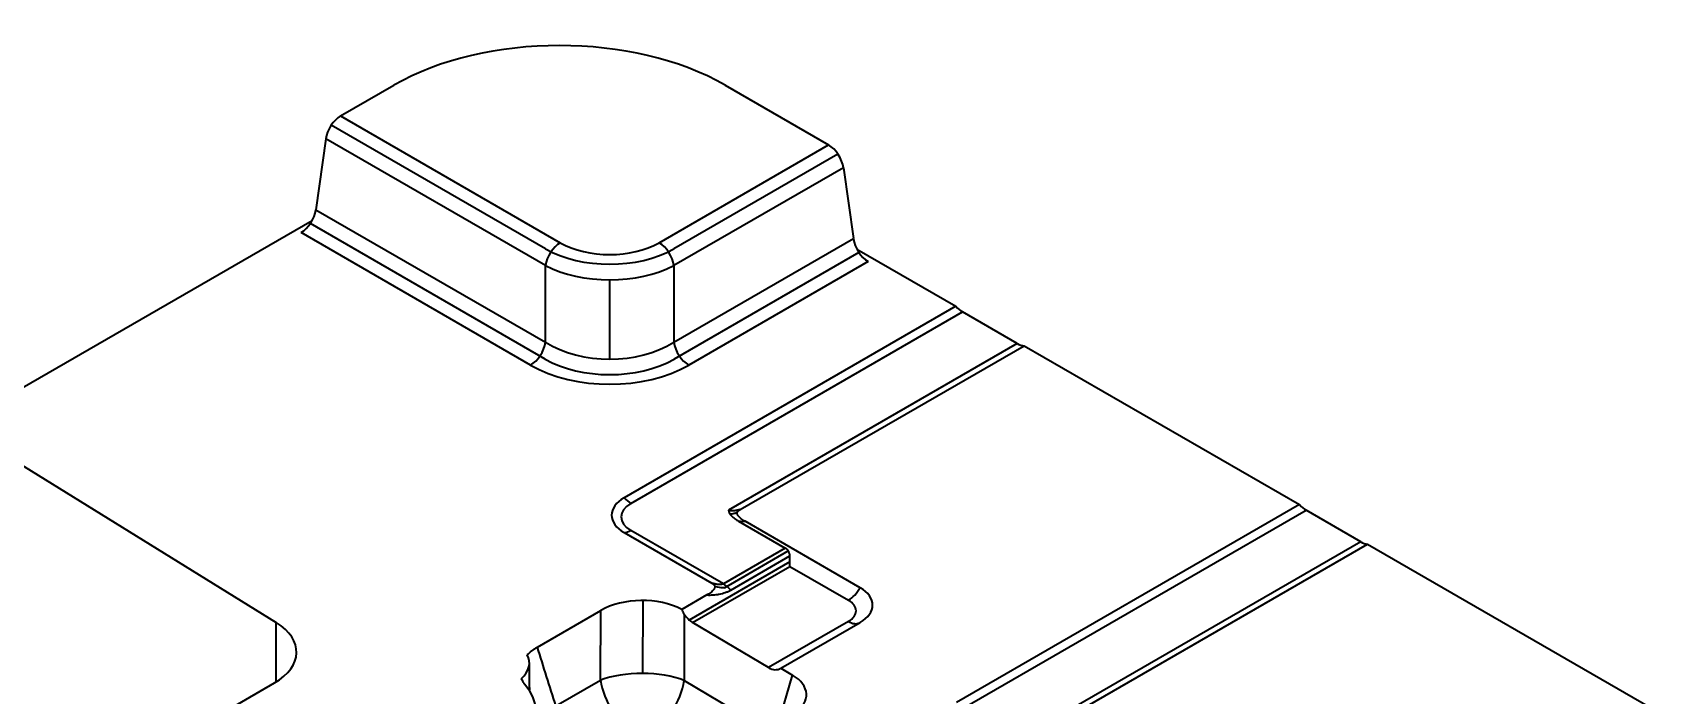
# Model space of a CAD drawing. Header units: millimetres. Extents: x 83 to 1196, y -164 to 735.
# Drawn here: x 953.3 to 1067.3, y 151.4 to 198.2 of the extents above; entities that cross this region are included whole.
import ezdxf

# ---------------------------------------------------------------- set-up
doc = ezdxf.new("R2010")
doc.units = ezdxf.units.MM
doc.layers.add('1', color=7, linetype='Continuous', true_color=0xffffff)

msp = doc.modelspace()

# ---------------------------------------------------------------- linework, layer by layer
at = {"layer": '1', "color": 7, "linetype": 'Continuous', "lineweight": 35}
for p, q in [((974.995, 192.275), (978.752, 194.444)), ((1002.087, 194.444), (1009.379, 190.234)), ((989.441, 182.908), (974.336, 191.629)), ((974.995, 192.275), (990.473, 183.339)), ((973.951, 190.66), (973.25, 185.666)), ((989.429, 181.724), (973.951, 190.66)), ((997.437, 183.339), (1009.379, 190.234)), ((1010.039, 189.587), (998.469, 182.908)), ((1010.424, 188.619), (998.481, 181.724)), ((1010.424, 188.619), (1011.125, 183.625)), ((947.993, 170.48), (972.996, 184.915)), ((973.25, 185.666), (989.429, 176.325)), ((988.384, 174.71), (972.205, 184.051)), ((989.416, 175.142), (972.865, 184.698)), ((998.481, 176.325), (1011.125, 183.625)), ((1011.509, 182.656), (998.494, 175.142)), ((1011.379, 182.874), (1018.338, 178.857)), ((989.429, 176.325), (989.429, 181.724)), ((998.481, 181.724), (998.481, 176.325)), ((1012.169, 182.01), (999.526, 174.71)), ((993.955, 175.135), (993.955, 180.731)), ((1018.338, 178.857), (994.966, 165.363)), ((995.445, 164.965), (1018.816, 178.458)), ((1022.668, 176.234), (1018.816, 178.458)), ((1022.668, 176.234), (1002.332, 164.493)), ((1003.149, 164.535), (1023.146, 176.081)), ((1023.146, 176.081), (1042.549, 164.878)), ((947.993, 170.48), (970.465, 156.567)), ((1042.549, 164.878), (1018.39, 150.93)), ((1018.868, 150.531), (1043.028, 164.479)), ((1046.879, 162.256), (1043.028, 164.479)), ((1001.967, 159.301), (995.445, 163.067)), ((1003.039, 163.713), (1006.324, 161.816)), ((1011.596, 159.028), (1003.492, 163.707)), ((994.966, 162.914), (1001.151, 159.343)), ((1046.879, 162.256), (1025.756, 150.06)), ((1026.572, 150.101), (1047.358, 162.102)), ((1047.358, 162.102), (1067.298, 150.589)), ((1006.646, 160.843), (999.553, 156.748)), ((1006.324, 161.816), (1001.967, 159.301)), ((1002.036, 159.027), (1006.534, 161.624)), ((1002.482, 158.862), (1006.646, 161.266)), ((1006.646, 160.529), (1006.646, 161.266)), ((999.79, 156.57), (1006.646, 160.529)), ((1006.646, 160.529), (1010.774, 158.145)), ((1000.808, 158.515), (999.037, 157.493)), ((988.858, 154.844), (993.32, 157.42)), ((993.311, 152.509), (993.32, 157.42)), ((996.284, 158.126), (996.274, 152.979)), ((970.465, 152.393), (970.465, 156.567)), ((999.209, 157.168), (999.201, 152.485)), ((1005.141, 153.392), (999.79, 156.57)), ((1010.774, 156.645), (1005.141, 153.392)), ((1006.014, 153.356), (1011.596, 156.579)), ((988.295, 152.001), (988.295, 153.724)), ((1005.833, 149.393), (1006.837, 152.867)), ((1006.014, 153.356), (1006.837, 152.867)), ((967.302, 150.564), (970.337, 152.316)), ((990.167, 150.694), (993.311, 152.509)), ((999.201, 152.485), (1005.173, 148.939))]:
    msp.add_line(p, q, dxfattribs=at)
for centre, major_axis, ratio, start_param, end_param in [((990.42, 187.708), (16.5, 0), 0.5773503, 0.7853982, 2.3561945), ((974.995, 191.051), (-0.75, -1.299), 0.5773503, 3.9269908, 5.3232542), ((1009.379, 189.009), (-0.75, 1.299), 0.5773503, 4.1015237, 5.4977871), ((972.205, 185.276), (0.75, 1.299), 0.5773503, 3.9269908, 5.3232542), ((1012.169, 183.234), (0.75, -1.299), 0.5773503, 4.1015237, 5.4977871), ((990.473, 182.114), (0.75, 1.299), 0.5773503, 0.7853982, 2.1816616), ((993.955, 185.69), (6.5, 0), 0.5950301, 3.9446414, 5.4801366), ((993.955, 185.474), (5, 0), 0.5950301, 3.9420699, 5.482708), ((997.437, 182.114), (-0.75, 1.299), 0.5773503, 4.1015237, 5.4977871), ((993.955, 184.25), (6.5, 0), 0.5414017, 3.9420699, 5.482708), ((1018.816, 179.764), (-0.8, 1.386), 0.5773503, 1.9197255, 2.3561945), ((988.384, 175.935), (-0.75, -1.299), 0.5773503, 0.7853982, 2.1816616), ((993.955, 179.351), (6.5, 0), 0.6486584, 3.9420699, 5.482708), ((999.526, 175.935), (0.75, -1.299), 0.5773503, 4.1015237, 5.4977871), ((1022.668, 177.541), (-0.8, 1.386), 0.5773503, 2.3561945, 2.7926635), ((993.955, 178.127), (8, 0), 0.5950301, 3.9420699, 5.482708), ((993.955, 177.911), (6.5, 0), 0.5950301, 3.939409, 5.4853689), ((997.088, 164.138), (-3, 0), 0.5773503, 5.4977871, 7.0685835), ((995.445, 166.271), (-0.8, 1.386), 0.5773503, 1.9197255, 2.3561945), ((997.088, 164.016), (2.324, 0), 0.5773503, 2.3561945, 3.9269908), ((1043.028, 165.786), (-0.8, 1.386), 0.5773503, 1.9197255, 2.3561945), ((995.445, 164.374), (-0.8, -1.386), 0.5773503, 0.3489291, 0.7853982), ((1046.879, 163.562), (-0.8, 1.386), 0.5773503, 2.3561945, 2.7926635), ((1001.967, 157.995), (-0.8, 1.386), 0.5773503, 5.0257086, 5.4977871), ((1010.774, 159.452), (-0.8, -1.386), 0.5773503, 0.7853982, 1.5981537), ((1009.475, 157.803), (-3, 0), 0.5773503, 2.3561945, 3.9269908), ((996.243, 155.625), (4.2, 0.002), 0.5952766, 0.8426582, 2.3404504), ((1009.475, 157.395), (1.838, 0), 0.5773503, 5.4977871, 7.0685835), ((966.589, 154.48), (5.3, 0), 0.5773503, 5.4977871, 7.0336769), ((999.989, 157.992), (-0.523, 1.53), 0.6568446, 1.9026024, 2.4846084), ((1010.774, 157.951), (-0.8, 1.386), 0.5773503, 2.3561945, 3.1142284), ((1010.774, 157.951), (-0.8, 1.386), 0.5773503, 3.1415829, 3.1689501), ((984.795, 153.724), (-3.5, 0), 0.5773503, 2.5689998, 3.4313966), ((1002.547, 76.349), (-58.967, 199.905), 0.0470866, 5.0795162, 5.101981), ((996.235, 151.299), (-4.2, 0.007), 0.4001216, 3.9289729, 5.4832583), ((1005.341, 154.814), (-0.523, 1.53), 0.6568446, 2.4846084, 3.297364), ((1004.221, 151.476), (3.597, 0.006), 0.5617474, 5.5967788, 7.0389562), ((980.476, 150.265), (-8.308, 0.076), 0.5563674, 2.1238693, 3.5766722), ((995.748, 151.598), (1.75, -3.031), 0.5773503, 4.1015237, 5.4977871), ((996.73, 151.594), (-1.787, -3.009), 0.5854151, 0.7925319, 2.1887953)]:
    msp.add_ellipse(centre, major_axis=major_axis, ratio=ratio, start_param=start_param, end_param=end_param, dxfattribs=at)
for points, knots in [([(1003.149, 164.535), (1003.079, 164.514), (1003.01, 164.496), (1002.904, 164.472), (1002.869, 164.465), (1002.798, 164.454), (1002.763, 164.449), (1002.693, 164.441), (1002.657, 164.438), (1002.605, 164.437), (1002.587, 164.437), (1002.552, 164.438), (1002.535, 164.439), (1002.484, 164.444), (1002.451, 164.449), (1002.411, 164.46), (1002.403, 164.463), (1002.388, 164.468), (1002.366, 164.476), (1002.345, 164.486), (1002.332, 164.493)], [0, 0, 0, 0, 0.25, 0.25, 0.375, 0.375, 0.5, 0.5, 0.625, 0.625, 0.6875, 0.6875, 0.75, 0.75, 0.875, 0.875, 0.90625, 0.90625, 0.9375, 1, 1, 1, 1]), ([(1002.332, 164.493), (1002.332, 164.491), (1002.332, 164.489), (1002.332, 164.484), (1002.333, 164.477), (1002.334, 164.46), (1002.337, 164.427), (1002.343, 164.399), (1002.354, 164.361), (1002.361, 164.343), (1002.377, 164.306), (1002.386, 164.288), (1002.415, 164.235), (1002.439, 164.2), (1002.48, 164.148), (1002.494, 164.131), (1002.525, 164.098), (1002.54, 164.081), (1002.59, 164.032), (1002.625, 164.001), (1002.699, 163.939), (1002.738, 163.91), (1002.859, 163.822), (1002.946, 163.766), (1003.039, 163.713)], [0, 0, 0, 0, 0.0078125, 0.0078125, 0.015625, 0.03125, 0.0625, 0.125, 0.125, 0.1875, 0.1875, 0.25, 0.25, 0.375, 0.375, 0.4375, 0.4375, 0.5, 0.5, 0.625, 0.625, 0.75, 0.75, 1, 1, 1, 1]), ([(1002.947, 164.318), (1002.856, 164.279), (1002.759, 164.249), (1002.587, 164.216), (1002.511, 164.207), (1002.436, 164.206)], [0, 0, 0, 0, 0.5706837, 0.5706837, 1, 1, 1, 1]), ([(1003.492, 163.707), (1003.443, 163.735), (1003.396, 163.764), (1003.305, 163.824), (1003.262, 163.855), (1003.18, 163.918), (1003.142, 163.951), (1003.089, 164.002), (1003.073, 164.02), (1003.041, 164.056), (1003.026, 164.074), (1003, 164.111), (1002.988, 164.13), (1002.973, 164.159), (1002.968, 164.169), (1002.96, 164.188), (1002.956, 164.198), (1002.947, 164.228), (1002.94, 164.268), (1002.944, 164.307), (1002.952, 164.337), (1002.955, 164.347), (1002.964, 164.367), (1002.969, 164.376), (1002.987, 164.405), (1003.002, 164.423), (1003.028, 164.449), (1003.037, 164.457), (1003.057, 164.474), (1003.068, 164.482), (1003.1, 164.506), (1003.124, 164.521), (1003.149, 164.535)], [0, 0, 0, 0, 0.125, 0.125, 0.25, 0.25, 0.375, 0.375, 0.4375, 0.4375, 0.5, 0.5, 0.5625, 0.5625, 0.59375, 0.59375, 0.625, 0.625, 0.6875, 0.75, 0.75, 0.78125, 0.78125, 0.8125, 0.8125, 0.875, 0.875, 0.90625, 0.90625, 0.9375, 0.9375, 1, 1, 1, 1]), ([(1003.039, 163.713), (1003.114, 163.707), (1003.19, 163.704), (1003.342, 163.702), (1003.417, 163.703), (1003.492, 163.707)], [0, 0, 0, 0, 0.5, 0.5, 1, 1, 1, 1]), ([(1006.646, 161.266), (1006.646, 161.322), (1006.639, 161.378), (1006.616, 161.458), (1006.607, 161.485), (1006.591, 161.523), (1006.585, 161.536), (1006.572, 161.561), (1006.566, 161.573), (1006.53, 161.633), (1006.496, 161.676), (1006.447, 161.725), (1006.436, 161.735), (1006.415, 161.753), (1006.405, 161.762), (1006.371, 161.787), (1006.348, 161.802), (1006.324, 161.816)], [0, 0, 0, 0, 0.25, 0.25, 0.375, 0.375, 0.4375, 0.4375, 0.5, 0.5, 0.75, 0.75, 0.8125, 0.8125, 0.875, 0.875, 1, 1, 1, 1]), ([(1001.151, 159.343), (1001.176, 159.329), (1001.199, 159.314), (1001.242, 159.283), (1001.262, 159.266), (1001.289, 159.24), (1001.297, 159.231), (1001.312, 159.213), (1001.325, 159.195), (1001.335, 159.175), (1001.344, 159.156), (1001.348, 159.146), (1001.356, 159.116), (1001.358, 159.096), (1001.357, 159.066), (1001.356, 159.056), (1001.352, 159.036), (1001.35, 159.026), (1001.341, 158.996), (1001.333, 158.977), (1001.313, 158.939), (1001.301, 158.92), (1001.281, 158.892), (1001.274, 158.883), (1001.26, 158.865), (1001.252, 158.856), (1001.228, 158.829), (1001.212, 158.812), (1001.159, 158.76), (1001.121, 158.727), (1001.039, 158.664), (1000.995, 158.633), (1000.927, 158.587), (1000.904, 158.573), (1000.856, 158.543), (1000.832, 158.529), (1000.808, 158.515)], [0, 0, 0, 0, 0.0625, 0.0625, 0.125, 0.125, 0.15625, 0.15625, 0.1875, 0.21875, 0.21875, 0.25, 0.25, 0.3125, 0.3125, 0.34375, 0.34375, 0.375, 0.375, 0.4375, 0.4375, 0.5, 0.5, 0.53125, 0.53125, 0.5625, 0.5625, 0.625, 0.625, 0.75, 0.75, 0.875, 0.875, 0.9375, 0.9375, 1, 1, 1, 1]), ([(1000.808, 158.515), (1000.88, 158.511), (1000.952, 158.51), (1001.098, 158.512), (1001.17, 158.515), (1001.316, 158.525), (1001.389, 158.532), (1001.498, 158.546), (1001.534, 158.551), (1001.606, 158.563), (1001.642, 158.569), (1001.822, 158.603), (1001.963, 158.64), (1002.132, 158.699), (1002.165, 158.712), (1002.231, 158.738), (1002.264, 158.752), (1002.36, 158.795), (1002.422, 158.827), (1002.482, 158.862)], [0, 0, 0, 0, 0.125, 0.125, 0.25, 0.25, 0.375, 0.375, 0.4375, 0.4375, 0.5, 0.5, 0.75, 0.75, 0.8125, 0.8125, 0.875, 0.875, 1, 1, 1, 1]), ([(1001.967, 159.301), (1001.941, 159.286), (1001.913, 159.275), (1001.866, 159.262), (1001.85, 159.258), (1001.817, 159.253), (1001.8, 159.25), (1001.765, 159.247), (1001.748, 159.246), (1001.713, 159.245), (1001.695, 159.245), (1001.642, 159.246), (1001.607, 159.249), (1001.537, 159.256), (1001.502, 159.261), (1001.431, 159.273), (1001.396, 159.28), (1001.29, 159.304), (1001.22, 159.322), (1001.151, 159.343)], [0, 0, 0, 0, 0.125, 0.125, 0.1875, 0.1875, 0.25, 0.25, 0.3125, 0.3125, 0.375, 0.375, 0.5, 0.5, 0.625, 0.625, 0.75, 0.75, 1, 1, 1, 1]), ([(1002.036, 159.027), (1002.006, 159.022), (1001.976, 159.019), (1001.771, 159.005), (1001.593, 159.037), (1001.403, 159.106), (1001.378, 159.116), (1001.353, 159.126)], [0, 0, 0, 0, 0.1314128, 0.1314128, 0.8817184, 0.8817184, 1, 1, 1, 1]), ([(999.209, 157.168), (999.178, 157.22), (999.147, 157.273), (999.09, 157.381), (999.063, 157.436), (999.037, 157.493)], [0, 0, 0, 0, 0.5, 0.5, 1, 1, 1, 1]), ([(988.149, 154.301), (988.244, 154.4), (988.35, 154.495), (988.499, 154.608), (988.529, 154.631), (988.591, 154.675), (988.687, 154.741), (988.788, 154.803), (988.858, 154.844)], [0, 0, 0, 0, 0.5, 0.5, 0.625, 0.625, 0.75, 1, 1, 1, 1]), ([(988.028, 152.144), (987.996, 152.183), (987.966, 152.222), (987.924, 152.282), (987.91, 152.302), (987.884, 152.342), (987.871, 152.362), (987.81, 152.464), (987.769, 152.546), (987.737, 152.629)], [0, 0, 0, 0, 0.25, 0.25, 0.375, 0.375, 0.5, 0.5, 1, 1, 1, 1]), ([(988.295, 152), (988.295, 151.972), (988.295, 151.945), (988.294, 151.903), (988.294, 151.888), (988.293, 151.859), (988.293, 151.844), (988.292, 151.813), (988.291, 151.796), (988.29, 151.779)], [0, 0, 0, 0, 0.3633482, 0.3633482, 0.5608205, 0.5608205, 0.7582928, 0.7582928, 1, 1, 1, 1])]:
    msp.add_open_spline(points, degree=3, knots=knots, dxfattribs=at)

doc.saveas('drawing.dxf')
